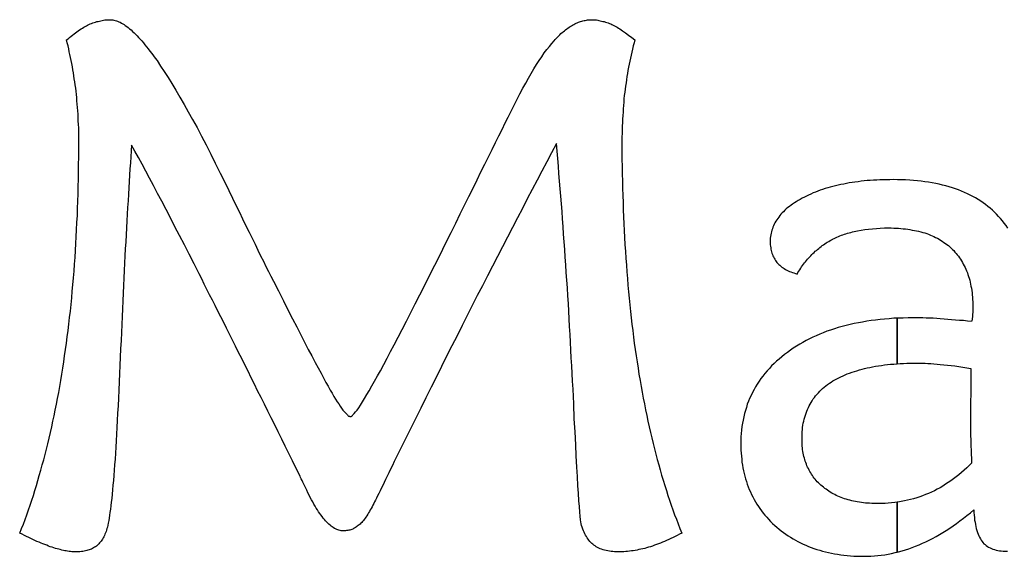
# Model space of a CAD drawing. Extents: x 0 to 100, y 0 to 33.1.
# Drawn here: x 0 to 29.24, y 16.94 to 32.83 of the extents above; entities that cross this region are included whole.
import ezdxf

# ---------------------------------------------------------------- set-up
doc = ezdxf.new("R2010")
doc.units = 0
doc.layers.get('0').update_dxf_attribs({"linetype": 'CONTINUOUS'})

msp = doc.modelspace()

# ---------------------------------------------------------------- linework, layer by layer
at = {"color": 7}
for points in [[(18.218107, 32.228135), (18.192902, 32.139908), (18.167697, 32.051681), (18.145642, 31.960303), (18.123586, 31.868925), (18.104681, 31.780698), (18.085776, 31.692471), (18.066871, 31.601092), (18.047966, 31.509714), (18.02906, 31.418336), (18.010155, 31.326958), (17.9944, 31.23558), (17.978645, 31.144202), (17.96604, 31.049673), (17.953435, 30.955144), (17.94083, 30.863766), (17.928226, 30.772388), (17.915621, 30.677859), (17.903016, 30.58333), (17.893567, 30.48565), (17.884117, 30.387969), (17.877817, 30.290289), (17.871518, 30.192609), (17.865218, 30.091778), (17.858918, 29.990947), (17.852618, 29.886965), (17.846319, 29.782984), (17.843169, 29.679002), (17.840019, 29.57502), (17.836869, 29.464736), (17.833719, 29.354452), (17.833719, 29.247319), (17.833719, 29.140186), (17.833719, 28.919618), (17.833719, 28.69905), (17.836869, 28.481633), (17.840019, 28.264216), (17.846319, 28.049951), (17.852618, 27.835685), (17.858918, 27.62457), (17.865218, 27.413455), (17.871518, 27.20234), (17.877817, 26.991226), (17.887272, 26.786412), (17.896727, 26.581599), (17.909332, 26.376786), (17.921937, 26.171973), (17.934541, 25.967161), (17.947146, 25.762348), (17.962901, 25.563837), (17.978656, 25.365326), (17.994411, 25.166815), (18.010167, 24.968303), (18.029072, 24.772943), (18.047977, 24.577583), (18.066882, 24.382224), (18.085787, 24.186864), (18.107843, 23.997805), (18.129898, 23.808747), (18.151953, 23.619689), (18.174009, 23.430631), (18.199214, 23.244724), (18.224419, 23.058817), (18.252774, 22.876061), (18.28113, 22.693305), (18.309485, 22.510548), (18.33784, 22.327792), (18.369351, 22.148187), (18.400861, 21.968582), (18.432371, 21.795278), (18.463882, 21.621975), (18.498542, 21.448672), (18.533202, 21.275368), (18.567863, 21.105216), (18.602523, 20.935064), (18.640334, 20.771214), (18.678144, 20.607363), (18.715954, 20.443513), (18.753765, 20.279662), (18.794725, 20.118963), (18.835686, 19.958264), (18.879796, 19.803866), (18.923907, 19.649469), (18.964867, 19.495071), (19.005828, 19.340674), (19.053088, 19.189428), (19.100349, 19.038181), (19.147609, 18.890085), (19.19487, 18.74199), (19.24213, 18.597045), (19.289391, 18.4521), (19.339804, 18.310307), (19.390218, 18.168513), (19.443782, 18.033022), (19.497346, 17.897531), (19.55091, 17.762039), (19.604474, 17.626548), (19.538306, 17.591887), (19.472139, 17.557227), (19.409123, 17.525716), (19.346106, 17.494206), (19.28309, 17.462696), (19.220073, 17.431185), (19.157056, 17.405975), (19.09404, 17.380765), (19.034173, 17.355555), (18.974307, 17.330344), (18.914442, 17.308289), (18.854576, 17.286234), (18.79471, 17.264179), (18.734845, 17.242123), (18.67813, 17.223218), (18.621414, 17.204313), (18.564699, 17.188558), (18.507984, 17.172803), (18.451269, 17.160198), (18.394555, 17.147593), (18.33784, 17.134988), (18.281125, 17.122384), (18.22441, 17.112929), (18.167694, 17.103474), (18.11098, 17.097174), (18.054265, 17.090874), (18.000701, 17.084575), (17.947137, 17.078275), (17.890422, 17.075125), (17.833707, 17.071975), (17.780143, 17.071975), (17.726579, 17.071975), (17.669863, 17.071975), (17.613148, 17.071975), (17.562735, 17.078275), (17.512322, 17.084575), (17.461909, 17.090874), (17.411495, 17.097174), (17.364235, 17.106629), (17.316974, 17.116084), (17.272864, 17.131839), (17.228753, 17.147595), (17.187793, 17.16335), (17.146832, 17.179105), (17.109022, 17.20116), (17.071211, 17.223215), (17.036551, 17.24527), (17.001891, 17.267326), (16.97038, 17.292536), (16.93887, 17.317746), (16.910515, 17.349257), (16.882159, 17.380767), (16.856954, 17.415427), (16.831749, 17.450088), (16.806544, 17.487898), (16.781338, 17.525708), (16.756133, 17.566669), (16.730928, 17.60763), (16.712023, 17.651745), (16.693117, 17.69586), (16.674212, 17.746276), (16.655307, 17.796692), (16.639552, 17.847107), (16.623796, 17.897523), (16.614342, 17.957391), (16.604887, 18.017259), (16.595432, 18.130694), (16.585977, 18.244129), (16.573372, 18.414282), (16.560767, 18.584434), (16.545012, 18.805002), (16.529257, 19.025569), (16.513502, 19.302854), (16.497747, 19.58014), (16.481992, 19.910992), (16.466237, 20.241843), (16.444181, 20.626261), (16.422126, 21.010679), (16.403221, 21.448664), (16.384316, 21.886649), (16.371711, 22.119821), (16.359106, 22.352992), (16.346499, 22.583012), (16.333891, 22.813031), (16.321286, 23.046203), (16.308682, 23.279374), (16.296077, 23.509395), (16.283472, 23.739416), (16.270867, 23.969437), (16.258263, 24.199457), (16.245658, 24.426327), (16.233053, 24.653197), (16.217298, 24.883218), (16.201543, 25.113238), (16.185788, 25.340108), (16.170032, 25.566978), (16.154277, 25.793848), (16.138522, 26.020717), (16.122767, 26.247587), (16.107012, 26.474457), (16.091257, 26.701326), (16.075502, 26.928196), (16.059746, 27.151915), (16.043991, 27.375634), (16.025086, 27.599352), (16.006181, 27.823071), (15.987276, 28.04679), (15.96837, 28.270509), (15.949465, 28.494227), (15.93056, 28.717946), (15.911655, 28.938514), (15.89275, 29.159082), (15.750962, 28.888099), (15.609174, 28.617115), (15.464236, 28.346132), (15.319298, 28.075148), (15.17436, 27.797863), (15.029421, 27.520578), (14.884483, 27.240142), (14.739545, 26.959705), (14.591456, 26.676118), (14.443367, 26.392531), (14.295278, 26.105793), (14.147189, 25.819055), (13.999099, 25.529166), (13.85101, 25.239277), (13.699771, 24.949388), (13.548531, 24.659498), (13.400442, 24.363307), (13.252353, 24.067117), (13.101113, 23.767775), (12.949873, 23.468433), (12.795482, 23.16594), (12.641091, 22.863446), (12.489851, 22.557803), (12.338612, 22.252159), (12.184221, 21.943364), (12.02983, 21.634569), (11.875439, 21.322623), (11.721048, 21.010677), (11.563507, 20.69558), (11.405966, 20.380484), (11.248424, 20.062236), (11.090882, 19.743988), (11.037318, 19.630553), (10.983754, 19.517118), (10.93334, 19.413136), (10.882927, 19.309154), (10.835666, 19.214625), (10.788406, 19.120096), (10.747445, 19.03502), (10.706485, 18.949944), (10.668675, 18.874321), (10.630864, 18.798697), (10.596204, 18.729376), (10.561543, 18.660055), (10.533188, 18.603337), (10.504833, 18.54662), (10.482778, 18.499354), (10.460722, 18.452089), (10.432362, 18.404823), (10.404002, 18.357557), (10.378796, 18.310292), (10.353591, 18.263027), (10.328386, 18.222066), (10.303181, 18.181105), (10.277975, 18.140145), (10.25277, 18.099185), (10.227565, 18.064524), (10.20236, 18.029864), (10.177154, 17.998354), (10.151949, 17.966843), (10.126744, 17.941633), (10.101538, 17.916423), (10.076333, 17.891217), (10.051128, 17.866012), (10.022773, 17.847107), (9.994417, 17.828202), (9.969212, 17.809297), (9.944007, 17.790391), (9.915646, 17.774636), (9.887286, 17.758881), (9.858931, 17.746276), (9.830575, 17.733671), (9.80222, 17.724222), (9.773865, 17.714772), (9.742354, 17.708473), (9.710844, 17.702173), (9.679334, 17.699023), (9.647824, 17.695873), (9.616313, 17.692723), (9.584803, 17.689573), (9.550142, 17.692723), (9.515482, 17.695873), (9.483972, 17.702173), (9.452461, 17.708473), (9.420951, 17.721077), (9.389441, 17.733682), (9.35478, 17.749437), (9.32012, 17.765192), (9.285459, 17.787248), (9.250799, 17.809303), (9.219289, 17.834513), (9.187778, 17.859723), (9.153118, 17.891234), (9.118458, 17.922744), (9.086947, 17.957404), (9.055437, 17.992065), (9.020777, 18.029875), (8.986116, 18.067686), (8.951456, 18.114951), (8.916795, 18.162217), (8.882135, 18.209482), (8.847475, 18.256748), (8.812814, 18.310314), (8.778154, 18.363881), (8.743494, 18.42375), (8.708833, 18.483618), (8.674173, 18.546637), (8.639512, 18.609657), (8.604852, 18.678978), (8.570192, 18.748299), (8.535531, 18.820771), (8.500871, 18.893244), (8.472516, 18.956263), (8.44416, 19.019283), (8.415805, 19.076), (8.38745, 19.132717), (8.362243, 19.183132), (8.337037, 19.233547), (8.318132, 19.274507), (8.299226, 19.315468), (8.188979, 19.539186), (8.078732, 19.762904), (7.971604, 19.980321), (7.864476, 20.197737), (7.757347, 20.408852), (7.650218, 20.619967), (7.549392, 20.827931), (7.448566, 21.035895), (7.347739, 21.240708), (7.246912, 21.445521), (7.146086, 21.644032), (7.045259, 21.842542), (6.950734, 22.034752), (6.856209, 22.226961), (6.761684, 22.41917), (6.667159, 22.61138), (6.572634, 22.794136), (6.478109, 22.976892), (6.389886, 23.156497), (6.301663, 23.336102), (6.21344, 23.512556), (6.125216, 23.689011), (6.040144, 23.859163), (5.955072, 24.029315), (5.869999, 24.196317), (5.784927, 24.363318), (5.703005, 24.524017), (5.621083, 24.684716), (5.542313, 24.842265), (5.463542, 24.999813), (5.387922, 25.151059), (5.312302, 25.302306), (5.164213, 25.595346), (5.016124, 25.888386), (4.874336, 26.16252), (4.732549, 26.436654), (4.597063, 26.698185), (4.461577, 26.959715), (4.332393, 27.205491), (4.203209, 27.451266), (4.080327, 27.684438), (3.957444, 27.91761), (3.844014, 28.131875), (3.730585, 28.346141), (3.623456, 28.547804), (3.516328, 28.749466), (3.41235, 28.932222), (3.308373, 29.114978), (3.298921, 28.941675), (3.289469, 28.768372), (3.276865, 28.588766), (3.264262, 28.409161), (3.251658, 28.223254), (3.239055, 28.037347), (3.229603, 27.848289), (3.22015, 27.659231), (3.207547, 27.463871), (3.194943, 27.268511), (3.18234, 27.069999), (3.169737, 26.871488), (3.160284, 26.666675), (3.150832, 26.461863), (3.138229, 26.253899), (3.125625, 26.045935), (3.116173, 25.831669), (3.106721, 25.617403), (3.094117, 25.396835), (3.081514, 25.176268), (3.072062, 24.952549), (3.062609, 24.72883), (3.053157, 24.498809), (3.043705, 24.268789), (3.031102, 24.035617), (3.018498, 23.802445), (3.009046, 23.566122), (2.999594, 23.3298), (2.98699, 23.084024), (2.974387, 22.838249), (2.964935, 22.592474), (2.955482, 22.346698), (2.94603, 22.100922), (2.936578, 21.855147), (2.923974, 21.625126), (2.911371, 21.395106), (2.898768, 21.177689), (2.886164, 20.960272), (2.876712, 20.755459), (2.86726, 20.550645), (2.854656, 20.361587), (2.842053, 20.172529), (2.832601, 19.992924), (2.823148, 19.813319), (2.810545, 19.649469), (2.797941, 19.485619), (2.785338, 19.334372), (2.772735, 19.183125), (2.760131, 19.044483), (2.747528, 18.90584), (2.734924, 18.779802), (2.722321, 18.653763), (2.709718, 18.543479), (2.697114, 18.433195), (2.684511, 18.335515), (2.671907, 18.237835), (2.659304, 18.152759), (2.6467, 18.067682), (2.634097, 17.99521), (2.621494, 17.922738), (2.60889, 17.86287), (2.596287, 17.803001), (2.583683, 17.758886), (2.57108, 17.71477), (2.555326, 17.67381), (2.539571, 17.63285), (2.523817, 17.595039), (2.508063, 17.557229), (2.489158, 17.519418), (2.470254, 17.481608), (2.451348, 17.450098), (2.432443, 17.418587), (2.410388, 17.390227), (2.388332, 17.361867), (2.366276, 17.336656), (2.34422, 17.311446), (2.319014, 17.286236), (2.293807, 17.261026), (2.2686, 17.24212), (2.243393, 17.223215), (2.211885, 17.20431), (2.180376, 17.185405), (2.152019, 17.16965), (2.123662, 17.153894), (2.089003, 17.14129), (2.054343, 17.128685), (2.019684, 17.11923), (1.985024, 17.109775), (1.947214, 17.10032), (1.909405, 17.090865), (1.868444, 17.084565), (1.827483, 17.078266), (1.783371, 17.075116), (1.73926, 17.071966), (1.69515, 17.071966), (1.651041, 17.071966), (1.613231, 17.071966), (1.575421, 17.071966), (1.537611, 17.075116), (1.499801, 17.078266), (1.45884, 17.084565), (1.417879, 17.090865), (1.376918, 17.097165), (1.335958, 17.103465), (1.291846, 17.11292), (1.247735, 17.122374), (1.200472, 17.134979), (1.15321, 17.147584), (1.105947, 17.160189), (1.058685, 17.172795), (1.008269, 17.188556), (0.957853, 17.204317), (0.904289, 17.223223), (0.850724, 17.242129), (0.79716, 17.264186), (0.743596, 17.286243), (0.686881, 17.3083), (0.630166, 17.330356), (0.5703, 17.355564), (0.510435, 17.380772), (0.450569, 17.40598), (0.390703, 17.431187), (0.327686, 17.462697), (0.26467, 17.494206), (0.201653, 17.525716), (0.138637, 17.557226), (0.069318, 17.591887), (0, 17.626548), (0.053564, 17.758888), (0.107128, 17.891228), (0.157542, 18.029871), (0.207955, 18.168513), (0.258368, 18.310307), (0.308781, 18.4521), (0.356044, 18.597045), (0.403306, 18.74199), (0.447418, 18.886934), (0.491529, 19.031879), (0.535641, 19.183125), (0.579752, 19.334372), (0.623864, 19.488769), (0.667975, 19.643166), (0.708936, 19.797564), (0.749897, 19.951962), (0.790858, 20.112661), (0.831819, 20.27336), (0.869629, 20.437211), (0.907439, 20.601061), (0.945249, 20.768063), (0.983059, 20.935064), (1.017718, 21.102065), (1.052376, 21.269066), (1.087036, 21.44237), (1.121695, 21.615673), (1.153204, 21.792127), (1.184712, 21.968582), (1.213069, 22.148187), (1.241427, 22.327792), (1.272935, 22.510548), (1.304443, 22.693305), (1.32965, 22.876061), (1.354857, 23.058817), (1.380064, 23.247875), (1.40527, 23.436933), (1.430477, 23.625991), (1.455684, 23.815049), (1.47774, 24.007258), (1.499795, 24.199467), (1.518701, 24.394827), (1.537606, 24.590187), (1.556511, 24.785548), (1.575416, 24.980908), (1.59117, 25.182569), (1.606924, 25.384231), (1.622679, 25.585893), (1.638433, 25.787555), (1.651036, 25.992369), (1.663639, 26.197182), (1.673092, 26.401995), (1.682544, 26.606807), (1.695148, 26.817922), (1.707751, 27.029037), (1.714052, 27.240152), (1.720354, 27.451266), (1.726656, 27.668683), (1.732957, 27.8861), (1.736107, 28.103517), (1.739257, 28.320934), (1.742407, 28.538351), (1.745557, 28.755768), (1.745557, 28.979487), (1.745557, 29.203206), (1.745557, 29.310338), (1.745557, 29.417471), (1.745557, 29.521453), (1.745557, 29.625435), (1.739256, 29.729417), (1.732954, 29.833399), (1.729804, 29.93423), (1.726654, 30.035061), (1.720352, 30.132741), (1.714051, 30.230421), (1.704598, 30.328101), (1.695145, 30.425781), (1.685693, 30.52031), (1.67624, 30.614839), (1.666788, 30.709368), (1.657335, 30.803897), (1.644732, 30.895275), (1.632129, 30.986653), (1.616374, 31.078032), (1.60062, 31.16941), (1.588017, 31.257637), (1.575414, 31.345864), (1.55966, 31.437242), (1.543906, 31.52862), (1.525, 31.616847), (1.506095, 31.705074), (1.48719, 31.793301), (1.468285, 31.881529), (1.44938, 31.966605), (1.430474, 32.051681), (1.408419, 32.139908), (1.386363, 32.228135), (1.430474, 32.265945), (1.474586, 32.303755), (1.518697, 32.338416), (1.562809, 32.373076), (1.60692, 32.407736), (1.651032, 32.442397), (1.691993, 32.470757), (1.732954, 32.499117), (1.773915, 32.527478), (1.814876, 32.555838), (1.855837, 32.581043), (1.896797, 32.606249), (1.934607, 32.628304), (1.972417, 32.650359), (2.010227, 32.669264), (2.048037, 32.68817), (2.085847, 32.703925), (2.123657, 32.71968), (2.161467, 32.732285), (2.199277, 32.744889), (2.240238, 32.757494), (2.281199, 32.770099), (2.319008, 32.779554), (2.356818, 32.789009), (2.397779, 32.798464), (2.43874, 32.807918), (2.479701, 32.814218), (2.520662, 32.820518), (2.561623, 32.823668), (2.602584, 32.826818), (2.643545, 32.826818), (2.684506, 32.826818), (2.719165, 32.823668), (2.753825, 32.820518), (2.788484, 32.814218), (2.823143, 32.807918), (2.860952, 32.795314), (2.898762, 32.782709), (2.936572, 32.766954), (2.974382, 32.751199), (3.012192, 32.729143), (3.050002, 32.707088), (3.087812, 32.681878), (3.125622, 32.656668), (3.166583, 32.625157), (3.207544, 32.593647), (3.251655, 32.558987), (3.295767, 32.524326), (3.339878, 32.483366), (3.38399, 32.442405), (3.428101, 32.39829), (3.472213, 32.354174), (3.519475, 32.303759), (3.566738, 32.253343), (3.614, 32.199777), (3.661263, 32.14621), (3.708525, 32.086342), (3.755788, 32.026474), (3.806201, 31.963454), (3.856614, 31.900434), (3.907028, 31.831113), (3.957441, 31.761792), (4.011005, 31.68932), (4.064569, 31.616847), (4.171697, 31.456148), (4.278826, 31.295449), (4.392256, 31.115843), (4.505686, 30.936238), (4.625417, 30.737727), (4.745149, 30.539216), (4.868031, 30.3218), (4.990913, 30.104383), (5.120098, 29.86806), (5.249282, 29.631738), (5.384767, 29.376509), (5.520253, 29.12128), (5.655739, 28.850297), (5.791225, 28.579314), (5.936163, 28.286274), (6.081101, 27.993234), (6.18823, 27.769515), (6.295358, 27.545796), (6.399335, 27.337832), (6.503313, 27.129868), (6.600988, 26.928207), (6.698664, 26.726545), (6.790038, 26.540637), (6.881412, 26.35473), (6.966485, 26.178276), (7.051557, 26.001822), (7.133479, 25.837972), (7.2154, 25.674122), (7.291021, 25.522875), (7.366641, 25.371628), (7.43911, 25.229835), (7.511579, 25.088041), (7.659668, 24.795001), (7.807757, 24.501961), (7.943243, 24.237279), (8.078729, 23.972598), (8.201611, 23.733124), (8.324493, 23.493651), (8.434773, 23.276234), (8.545052, 23.058817), (8.645878, 22.869759), (8.746705, 22.680701), (8.834929, 22.520002), (8.923152, 22.359303), (8.995621, 22.22066), (9.068089, 22.082017), (9.131106, 21.971733), (9.194123, 21.861449), (9.247687, 21.76692), (9.301251, 21.672391), (9.351665, 21.593617), (9.402078, 21.514842), (9.446189, 21.448672), (9.490299, 21.382502), (9.53126, 21.325784), (9.57222, 21.269067), (9.60688, 21.228106), (9.641541, 21.187146), (9.673051, 21.155635), (9.704561, 21.124125), (9.717166, 21.11152), (9.729771, 21.098916), (9.73922, 21.092616), (9.74867, 21.086316), (9.761275, 21.083166), (9.77388, 21.080016), (9.783329, 21.076867), (9.792779, 21.073717), (9.802228, 21.076867), (9.811678, 21.080016), (9.824283, 21.086316), (9.836887, 21.092616), (9.852643, 21.108371), (9.868398, 21.124126), (9.884153, 21.143032), (9.899908, 21.161937), (9.944019, 21.212352), (9.988129, 21.262768), (10.038542, 21.338391), (10.088955, 21.414013), (10.148821, 21.511694), (10.208687, 21.609374), (10.278006, 21.725959), (10.347324, 21.842545), (10.426095, 21.981188), (10.504866, 22.119831), (10.593089, 22.277379), (10.681311, 22.434928), (10.778988, 22.617684), (10.876664, 22.80044), (10.983792, 23.002102), (11.09092, 23.203764), (11.207501, 23.427483), (11.324081, 23.651202), (11.450115, 23.896977), (11.576148, 24.142752), (11.711634, 24.410585), (11.847119, 24.678417), (11.992058, 24.965155), (12.136996, 25.251893), (12.291387, 25.560688), (12.445778, 25.869483), (12.609621, 26.200335), (12.773464, 26.531186), (12.90895, 26.805321), (13.044435, 27.079455), (13.17362, 27.337835), (13.302804, 27.596214), (13.422535, 27.84199), (13.542267, 28.087765), (13.655697, 28.320937), (13.769127, 28.554108), (13.879406, 28.771525), (13.989684, 28.988942), (14.090511, 29.190604), (14.191338, 29.392266), (14.282712, 29.581324), (14.374087, 29.770383), (14.46231, 29.946836), (14.550533, 30.12329), (14.638756, 30.299745), (14.72698, 30.476199), (14.812052, 30.636898), (14.897124, 30.797598), (14.982197, 30.948844), (15.067269, 31.100091), (15.14604, 31.235582), (15.224811, 31.371074), (15.303582, 31.497113), (15.382353, 31.623152), (15.457972, 31.733435), (15.533592, 31.843719), (15.609212, 31.941399), (15.684832, 32.039079), (15.75415, 32.121005), (15.823468, 32.20293), (15.858129, 32.24074), (15.892789, 32.278551), (15.92745, 32.313211), (15.96211, 32.347872), (15.99362, 32.382532), (16.025131, 32.417192), (16.059791, 32.445553), (16.094452, 32.473913), (16.129112, 32.502273), (16.163772, 32.530634), (16.198432, 32.555839), (16.233093, 32.581044), (16.267753, 32.606254), (16.302414, 32.631465), (16.337074, 32.65037), (16.371735, 32.669275), (16.406395, 32.68818), (16.441055, 32.707086), (16.475716, 32.722841), (16.510376, 32.738596), (16.541886, 32.751201), (16.573397, 32.763805), (16.608057, 32.77641), (16.642717, 32.789015), (16.677378, 32.795315), (16.712038, 32.801614), (16.746699, 32.807914), (16.781359, 32.814214), (16.816019, 32.820513), (16.85068, 32.826813), (16.88534, 32.826813), (16.92, 32.826813), (16.957811, 32.826813), (16.995621, 32.826813), (17.036582, 32.823663), (17.077542, 32.820513), (17.115353, 32.814214), (17.153163, 32.807914), (17.190973, 32.798459), (17.228784, 32.789004), (17.269744, 32.779549), (17.310705, 32.770094), (17.348515, 32.75749), (17.386325, 32.744885), (17.424136, 32.73228), (17.461946, 32.719675), (17.499757, 32.70392), (17.537567, 32.688165), (17.575377, 32.66926), (17.613188, 32.650355), (17.650998, 32.628299), (17.688809, 32.606244), (17.729769, 32.581039), (17.77073, 32.555834), (17.81169, 32.527473), (17.852651, 32.499113), (17.940874, 32.436093), (18.029096, 32.373074), (18.123602, 32.300604)], [(25.980326, 17.06095), (25.980326, 18.537862), (25.91263, 18.530628), (25.818062, 18.521326), (25.720394, 18.512024), (25.622725, 18.502722), (25.521957, 18.502722), (25.420671, 18.502722), (25.358142, 18.502722), (25.295097, 18.502722), (25.228951, 18.505823), (25.162805, 18.508924), (25.10286, 18.512024), (25.042916, 18.515125), (24.982971, 18.524426), (24.923027, 18.534245), (24.863082, 18.540446), (24.803137, 18.546647), (24.74681, 18.55905), (24.689966, 18.571969), (24.636222, 18.584371), (24.582996, 18.59729), (24.529252, 18.612793), (24.475509, 18.628296), (24.425382, 18.644316), (24.37474, 18.659819), (24.327714, 18.678939), (24.280172, 18.698059), (24.230046, 18.719764), (24.179403, 18.741984), (24.135478, 18.764205), (24.091036, 18.785909), (24.047111, 18.811231), (24.003186, 18.836552), (23.961845, 18.864974), (23.92102, 18.893396), (23.880196, 18.921818), (23.839372, 18.949723), (23.801648, 18.981246), (23.763407, 19.012769), (23.725684, 19.044291), (23.68796, 19.075814), (23.653337, 19.110437), (23.618713, 19.14506), (23.587191, 19.183301), (23.555668, 19.221025), (23.527246, 19.255648), (23.498824, 19.290271), (23.473503, 19.331096), (23.448698, 19.372437), (23.423376, 19.410161), (23.398055, 19.447884), (23.375834, 19.491809), (23.35413, 19.536251), (23.331909, 19.577075), (23.309688, 19.6179), (23.294185, 19.665442), (23.278166, 19.712468), (23.262663, 19.756393), (23.246643, 19.800834), (23.234241, 19.84786), (23.221838, 19.895402), (23.21202, 19.945528), (23.202718, 19.996171), (23.193416, 20.046297), (23.183598, 20.09694), (23.177397, 20.150684), (23.171196, 20.203911), (23.168095, 20.257654), (23.164994, 20.311398), (23.164994, 20.367725), (23.164994, 20.424569), (23.164994, 20.490715), (23.164994, 20.556861), (23.171196, 20.623006), (23.177397, 20.689152), (23.183598, 20.755298), (23.190316, 20.821444), (23.202718, 20.881388), (23.215121, 20.941333), (23.23114, 21.001278), (23.246643, 21.061223), (23.265763, 21.121167), (23.284884, 21.180595), (23.306588, 21.234339), (23.328809, 21.288082), (23.35413, 21.341309), (23.378935, 21.395052), (23.407357, 21.445695), (23.435779, 21.495821), (23.467301, 21.546464), (23.498824, 21.596591), (23.533447, 21.644133), (23.568071, 21.691158), (23.609412, 21.7356), (23.650236, 21.779525), (23.69106, 21.82345), (23.731885, 21.867892), (23.776326, 21.905615), (23.820251, 21.943339), (23.870894, 21.984164), (23.92102, 22.025505), (23.974764, 22.060128), (24.027991, 22.094751), (24.081734, 22.129374), (24.135478, 22.163998), (24.195422, 22.19552), (24.25485, 22.227043), (24.317895, 22.255465), (24.380941, 22.283887), (24.443986, 22.311792), (24.507031, 22.340214), (24.576278, 22.365536), (24.646041, 22.390857), (24.718388, 22.413078), (24.790735, 22.434782), (24.866182, 22.457003), (24.942147, 22.479224), (25.017595, 22.497828), (25.093042, 22.516948), (25.175208, 22.532451), (25.256856, 22.54847), (25.342122, 22.563973), (25.427389, 22.579993), (25.515238, 22.592395), (25.603605, 22.605314), (25.695072, 22.614616), (25.78654, 22.623918), (25.881107, 22.630119), (25.975675, 22.636837), (25.980326, 22.637354), (25.980326, 23.987142), (25.881107, 23.985075), (25.745199, 23.972673), (25.609806, 23.959754), (25.477515, 23.947351), (25.345223, 23.934949), (25.216032, 23.915829), (25.086841, 23.897225), (24.96075, 23.875004), (24.83466, 23.852783), (24.712187, 23.827462), (24.589197, 23.802657), (24.472408, 23.774235), (24.356136, 23.745813), (24.239347, 23.71119), (24.122559, 23.676567), (24.012488, 23.638843), (23.902417, 23.600602), (23.79493, 23.559778), (23.68796, 23.518954), (23.587191, 23.471411), (23.486422, 23.424386), (23.385653, 23.373743), (23.284884, 23.323617), (23.190316, 23.269873), (23.095748, 23.21613), (23.00118, 23.159803), (22.906612, 23.102958), (22.821346, 23.039913), (22.736597, 22.976868), (22.651331, 22.910722), (22.566064, 22.844576), (22.487516, 22.77843), (22.408451, 22.712284), (22.336104, 22.643038), (22.263757, 22.573792), (22.197611, 22.500928), (22.131466, 22.428581), (22.06842, 22.353133), (22.005375, 22.277169), (21.948531, 22.198621), (21.892204, 22.120073), (21.841561, 22.037907), (21.790918, 21.955742), (21.743893, 21.874093), (21.696867, 21.791927), (21.655526, 21.704078), (21.614701, 21.615711), (21.580078, 21.527344), (21.545455, 21.438977), (21.517033, 21.348027), (21.488611, 21.256559), (21.463289, 21.161992), (21.438485, 21.067424), (21.419364, 20.972856), (21.400244, 20.878288), (21.387842, 20.777519), (21.375439, 20.67675), (21.365621, 20.575981), (21.356319, 20.475212), (21.353219, 20.370825), (21.350118, 20.266956), (21.353219, 20.172388), (21.356319, 20.07782), (21.36252, 19.98997), (21.368722, 19.901604), (21.37854, 19.813237), (21.387842, 19.72487), (21.400244, 19.640121), (21.413163, 19.554855), (21.431767, 19.473206), (21.450887, 19.39104), (21.473108, 19.309391), (21.494812, 19.227226), (21.520134, 19.148678), (21.545455, 19.069613), (21.573877, 18.994165), (21.602299, 18.918201), (21.636922, 18.842753), (21.671545, 18.767306), (21.709269, 18.694959), (21.746993, 18.622095), (21.787817, 18.552848), (21.829158, 18.483602), (21.873084, 18.417456), (21.917009, 18.35131), (21.967651, 18.285164), (22.017778, 18.219019), (22.06842, 18.155973), (22.119063, 18.092928), (22.175391, 18.032984), (22.232235, 17.973039), (22.29528, 17.913094), (22.358325, 17.853666), (22.421371, 17.799923), (22.484416, 17.746179), (22.550562, 17.692953), (22.616707, 17.639209), (22.685954, 17.591667), (22.7552, 17.544641), (22.827547, 17.500716), (22.900411, 17.456275), (22.972758, 17.41545), (23.045105, 17.374626), (23.120553, 17.336902), (23.196517, 17.298662), (23.275065, 17.264038), (23.35413, 17.229415), (23.435779, 17.197893), (23.517944, 17.16637), (23.602694, 17.141048), (23.68796, 17.116244), (23.773226, 17.090922), (23.857975, 17.065601), (23.946342, 17.046997), (24.034709, 17.027877), (24.125659, 17.011857), (24.217126, 16.996354), (24.311694, 16.983952), (24.406262, 16.971033), (24.503931, 16.961731), (24.601599, 16.952429), (24.699267, 16.945711), (24.796936, 16.93951), (24.897705, 16.93951), (24.998474, 16.93951), (25.10286, 16.942611), (25.20673, 16.945711), (25.307499, 16.952429), (25.408268, 16.958631), (25.512138, 16.971033), (25.616007, 16.983952), (25.717293, 17.002556), (25.818062, 17.021676), (25.921932, 17.046997), (25.980326, 17.06095)]]:
    msp.add_lwpolyline(points, close=True, dxfattribs=at)
msp.add_lwpolyline([(29.25558, 26.657264), (29.208037, 26.732711), (29.154811, 26.801958), (29.101066, 26.871721), (29.044223, 26.937867), (28.987896, 27.004012), (28.927949, 27.067058), (28.868005, 27.130103), (28.801859, 27.18643), (28.735713, 27.243274), (28.669567, 27.300118), (28.603422, 27.356962), (28.530558, 27.407088), (28.45821, 27.457731), (28.382764, 27.504757), (28.307316, 27.552299), (28.225149, 27.593124), (28.142986, 27.633948), (28.061335, 27.674772), (27.979172, 27.716114), (27.891322, 27.750737), (27.802954, 27.78536), (27.711487, 27.816883), (27.620018, 27.848405), (27.52235, 27.876827), (27.424682, 27.905249), (27.327013, 27.930054), (27.229345, 27.955375), (27.125475, 27.977596), (27.021607, 27.9993), (26.914636, 28.01532), (26.807149, 28.030823), (26.697077, 28.043742), (26.586492, 28.056144), (26.470218, 28.065446), (26.35343, 28.075265), (26.234058, 28.081466), (26.114168, 28.087667), (25.991178, 28.090768), (25.868188, 28.093868), (25.868188, 28.093868), (25.767419, 28.090768), (25.66665, 28.087667), (25.568982, 28.084567), (25.471313, 28.081466), (25.376746, 28.078365), (25.282178, 28.075265), (25.18761, 28.069064), (25.093042, 28.062346), (25.005192, 28.053044), (24.916825, 28.043742), (24.825358, 28.030823), (24.733891, 28.018421), (24.649141, 28.006018), (24.563875, 27.993099), (24.48171, 27.977596), (24.400061, 27.961577), (24.317895, 27.946074), (24.236247, 27.930054), (24.157182, 27.91145), (24.078634, 27.89233), (24.003186, 27.870109), (23.927222, 27.848405), (23.851774, 27.826184), (23.776326, 27.803963), (23.703463, 27.779159), (23.631116, 27.753837), (23.561869, 27.725415), (23.492623, 27.696993), (23.426477, 27.665471), (23.360331, 27.633948), (23.297286, 27.605526), (23.234241, 27.577104), (23.171196, 27.542481), (23.10815, 27.507857), (23.051306, 27.473234), (22.994979, 27.438611), (22.941235, 27.403988), (22.887492, 27.369365), (22.840466, 27.334742), (22.792924, 27.300118), (22.745898, 27.262394), (22.698356, 27.224154), (22.657532, 27.18333), (22.616707, 27.142505), (22.578984, 27.104781), (22.54126, 27.067058), (22.509737, 27.025716), (22.478214, 26.984892), (22.446692, 26.944068), (22.415169, 26.903243), (22.389848, 26.858801), (22.364526, 26.814877), (22.342305, 26.770435), (22.320601, 26.72651), (22.304582, 26.682585), (22.289079, 26.638143), (22.273059, 26.594218), (22.257556, 26.550293), (22.248254, 26.502751), (22.238436, 26.455725), (22.232235, 26.405083), (22.226033, 26.354956), (22.226033, 26.307414), (22.226033, 26.260389), (22.226033, 26.212846), (22.226033, 26.165821), (22.232235, 26.121379), (22.238436, 26.077454), (22.244637, 26.033529), (22.251355, 25.989087), (22.263757, 25.951363), (22.27616, 25.91364), (22.289079, 25.875916), (22.301481, 25.838192), (22.320601, 25.803052), (22.339205, 25.768429), (22.358325, 25.733806), (22.377446, 25.699182), (22.39915, 25.66766), (22.421371, 25.636137), (22.449792, 25.607715), (22.478214, 25.57981), (22.50612, 25.554488), (22.534542, 25.529167), (22.569165, 25.503846), (22.604305, 25.478524), (22.638928, 25.45682), (22.673551, 25.434599), (22.714376, 25.412378), (22.7552, 25.390674), (22.796025, 25.374654), (22.837366, 25.359152), (22.881291, 25.343132), (22.925216, 25.327629), (22.972758, 25.311609), (23.019783, 25.296106), (23.045105, 25.340031), (23.070426, 25.384473), (23.098848, 25.425297), (23.12727, 25.466122), (23.152075, 25.506946), (23.177397, 25.548287), (23.208919, 25.586011), (23.240442, 25.623735), (23.268864, 25.661459), (23.297286, 25.699182), (23.328809, 25.733806), (23.360331, 25.768429), (23.391854, 25.803052), (23.423376, 25.838192), (23.454899, 25.872815), (23.486422, 25.907438), (23.521045, 25.938961), (23.555668, 25.970484), (23.590291, 25.998389), (23.624915, 26.026811), (23.659538, 26.055233), (23.694161, 26.083655), (23.728784, 26.112077), (23.763407, 26.140499), (23.801131, 26.165821), (23.839372, 26.190625), (23.877096, 26.215947), (23.914819, 26.241268), (23.955644, 26.263489), (23.996468, 26.285193), (24.034709, 26.307414), (24.072432, 26.329635), (24.113257, 26.348238), (24.154081, 26.367359), (24.198523, 26.385962), (24.242448, 26.405083), (24.286373, 26.424203), (24.330815, 26.442806), (24.37474, 26.458826), (24.418665, 26.474329), (24.466207, 26.490348), (24.513233, 26.505851), (24.560775, 26.518771), (24.6078, 26.531173), (24.658443, 26.543575), (24.708569, 26.556494), (24.759212, 26.565796), (24.809855, 26.575098), (24.916825, 26.594218), (25.023796, 26.613338), (25.137484, 26.625741), (25.250655, 26.638143), (25.367444, 26.647962), (25.483716, 26.657264), (25.606706, 26.660364), (25.729696, 26.663465), (25.805143, 26.660364), (25.881107, 26.657264), (25.953455, 26.654163), (26.025801, 26.651062), (26.095048, 26.644861), (26.164294, 26.638143), (26.23044, 26.631942), (26.296586, 26.625741), (26.362732, 26.613338), (26.428878, 26.600419), (26.491922, 26.588017), (26.554967, 26.575098), (26.618015, 26.562696), (26.68106, 26.550293), (26.741004, 26.531173), (26.800948, 26.512053), (26.857793, 26.493449), (26.91412, 26.474329), (26.967863, 26.452625), (27.021607, 26.430404), (27.071733, 26.405083), (27.122377, 26.379761), (27.172502, 26.354956), (27.223143, 26.329635), (27.27017, 26.298112), (27.317713, 26.26659), (27.364738, 26.235067), (27.412281, 26.203544), (27.456204, 26.172022), (27.500646, 26.140499), (27.541471, 26.102775), (27.582297, 26.065051), (27.620018, 26.026811), (27.657742, 25.989087), (27.692366, 25.948263), (27.727508, 25.907438), (27.762129, 25.866097), (27.796752, 25.825273), (27.828274, 25.781348), (27.8598, 25.736906), (27.887702, 25.689881), (27.916127, 25.642855), (27.941447, 25.592212), (27.966768, 25.541569), (27.992091, 25.491443), (28.016893, 25.4408), (28.039116, 25.387573), (28.061335, 25.33383), (28.079941, 25.280086), (28.09906, 25.22686), (28.114564, 25.170016), (28.130582, 25.113172), (28.142986, 25.053227), (28.155905, 24.993282), (28.168306, 24.933854), (28.181226, 24.87391), (28.190529, 24.807764), (28.199829, 24.741618), (28.206031, 24.678573), (28.212748, 24.615528), (28.215849, 24.546281), (28.21895, 24.476518), (28.21895, 24.407271), (28.21895, 24.338025), (28.21895, 24.303402), (28.21895, 24.268779), (28.21895, 24.237256), (28.21895, 24.205734), (28.21895, 24.174211), (28.21895, 24.142688), (28.215849, 24.117367), (28.212748, 24.092562), (28.212748, 24.067241), (28.212748, 24.041919), (28.209132, 24.013497), (28.206031, 23.985075), (28.20293, 23.963371), (28.199829, 23.94115), (28.193627, 23.915829), (28.187428, 23.890507), (28.067537, 23.903426), (27.947649, 23.915829), (27.828274, 23.925131), (27.708386, 23.934949), (27.595216, 23.944251), (27.481527, 23.953553), (27.371455, 23.963371), (27.260867, 23.972673), (27.156997, 23.978874), (27.05313, 23.985075), (26.94926, 23.988176), (26.844874, 23.991276), (26.744104, 23.994894), (26.643335, 23.997994), (26.548768, 23.997994), (26.454199, 23.997994), (26.309505, 23.994894), (26.164294, 23.991276), (26.022701, 23.988176), (25.980326, 23.987142), (25.980326, 22.637354), (26.073344, 22.643038), (26.171012, 22.649239), (26.271781, 22.65234), (26.37255, 22.655441), (26.47642, 22.655441), (26.58029, 22.655441), (26.656255, 22.655441), (26.731701, 22.655441), (26.813351, 22.65234), (26.895515, 22.649239), (26.983883, 22.643038), (27.071733, 22.636837), (27.1663, 22.627019), (27.260867, 22.617717), (27.364738, 22.608415), (27.469124, 22.598596), (27.579196, 22.586194), (27.689265, 22.573792), (27.806055, 22.557772), (27.922844, 22.542269), (28.042216, 22.523149), (28.162104, 22.504029), (28.165205, 22.444601), (28.168306, 22.384656), (28.168306, 22.308692), (28.168306, 22.233244), (28.168306, 22.147978), (28.168306, 22.063228), (28.165205, 21.96556), (28.162104, 21.867892), (28.162104, 21.770223), (28.162104, 21.672555), (28.159004, 21.587289), (28.155905, 21.502023), (28.155905, 21.432776), (28.155905, 21.36353), (28.155905, 21.306686), (28.155905, 21.250358), (28.155905, 21.171293), (28.155905, 21.092745), (28.155905, 21.01058), (28.155905, 20.928931), (28.155905, 20.843665), (28.155905, 20.758399), (28.155905, 20.673649), (28.155905, 20.588383), (28.159004, 20.496916), (28.162104, 20.405966), (28.165205, 20.301579), (28.168306, 20.197709), (28.171407, 20.07782), (28.174508, 19.958447), (28.181226, 19.829256), (28.187428, 19.700065), (28.11508, 19.627202), (28.042216, 19.554855), (27.966768, 19.485608), (27.891322, 19.416362), (27.812257, 19.353317), (27.733707, 19.290271), (27.654642, 19.233427), (27.576095, 19.176583), (27.497545, 19.123356), (27.418482, 19.069613), (27.336832, 19.019487), (27.254668, 18.968844), (27.169401, 18.924919), (27.084652, 18.880477), (26.999385, 18.839653), (26.914636, 18.798828), (26.826268, 18.764205), (26.737903, 18.729582), (26.649537, 18.698059), (26.561685, 18.666537), (26.470218, 18.641215), (26.378752, 18.615894), (26.287284, 18.59729), (26.195817, 18.57817), (26.101249, 18.55905), (26.007198, 18.540446), (25.980326, 18.537862), (25.980326, 17.06095), (26.025801, 17.071802), (26.126571, 17.100224), (26.22734, 17.128646), (26.328109, 17.163269), (26.429395, 17.197893), (26.530162, 17.239234), (26.630932, 17.280058), (26.731701, 17.323983), (26.83247, 17.368425), (26.933239, 17.418551), (27.034008, 17.469194), (27.134778, 17.525521), (27.235547, 17.582365), (27.336832, 17.64231), (27.437601, 17.702255), (27.53837, 17.771501), (27.63914, 17.840747), (27.739909, 17.913094), (27.840678, 17.985958), (27.944548, 18.064506), (28.048934, 18.143054), (28.149703, 18.228321), (28.250473, 18.313587), (28.256675, 18.234522), (28.262874, 18.155973), (28.269076, 18.083627), (28.275277, 18.010763), (28.288197, 17.944617), (28.300598, 17.878471), (28.313518, 17.818527), (28.325919, 17.759098), (28.34504, 17.702255), (28.363643, 17.64541), (28.382764, 17.595284), (28.401367, 17.544641), (28.423587, 17.500716), (28.445809, 17.456275), (28.47113, 17.418551), (28.495935, 17.380827), (28.524356, 17.346204), (28.55278, 17.311581), (28.584303, 17.283159), (28.615825, 17.254736), (28.65355, 17.229415), (28.691271, 17.204094), (28.732612, 17.18549), (28.773438, 17.16637), (28.817364, 17.150867), (28.861803, 17.134847), (28.911931, 17.122445), (28.962572, 17.109526), (29.0127, 17.103325), (29.063341, 17.097123), (29.120187, 17.094023), (29.176514, 17.090922), (29.211138, 17.090922), (29.245761, 17.090922)], dxfattribs=at)

doc.saveas('drawing.dxf')
